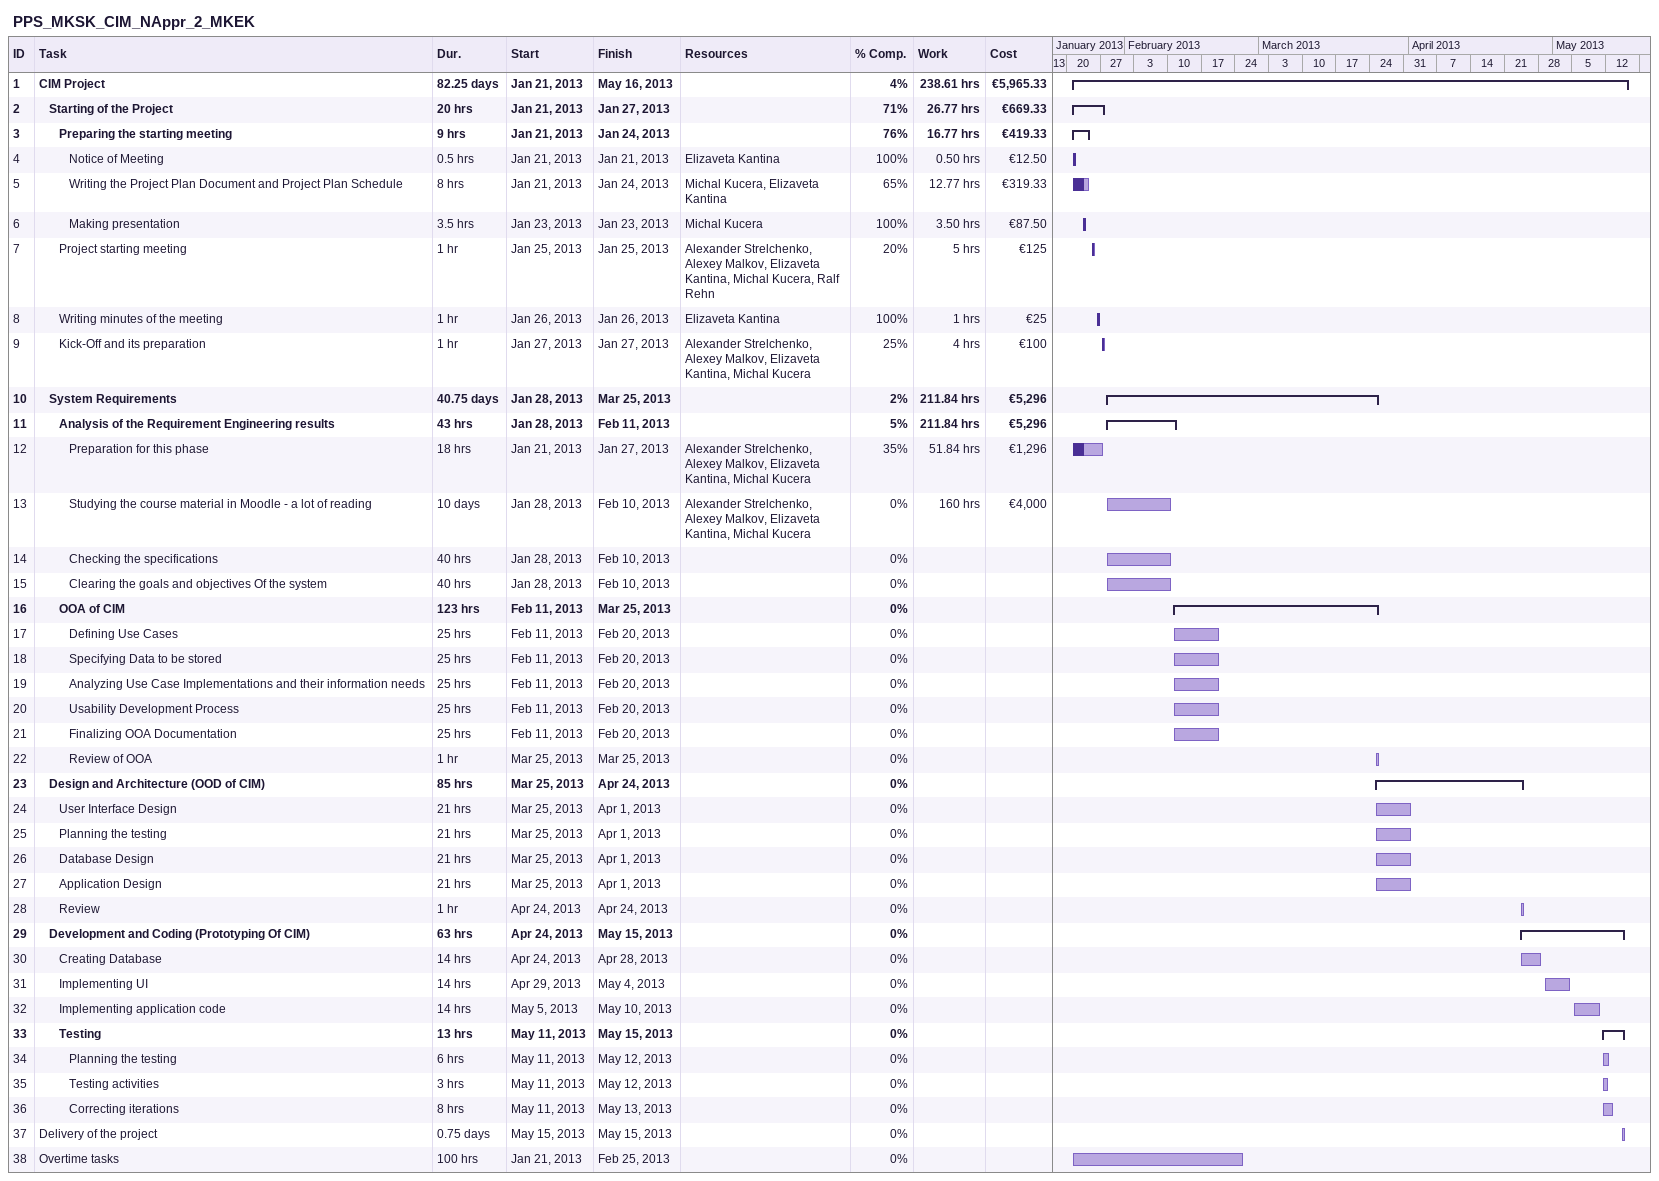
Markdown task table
PPS_MKSK_CIM_NAppr_2_MKEK

| ID | Level | Task | Duration | Start | Finish | Resources | % complete | Work (h) | Cost (€) |
|---|---|---|---|---|---|---|---|---|---|
| 1 | 1 | **CIM Project** | 82.25d | 2013-01-21 | 2013-05-16 |  | 4 | 238.61 | 5965.33 |
| 2 | 2 | **Starting of the Project** | 20h | 2013-01-21 | 2013-01-27 |  | 71 | 26.77 | 669.33 |
| 3 | 3 | **Preparing the starting meeting** | 9h | 2013-01-21 | 2013-01-24 |  | 76 | 16.77 | 419.33 |
| 4 | 4 | Notice of Meeting | 0.5h | 2013-01-21 | 2013-01-21 | Elizaveta Kantina | 100 | 0.50 | 12.50 |
| 5 | 4 | Writing the Project Plan Document and Project Plan Schedule | 8h | 2013-01-21 | 2013-01-24 | Michal Kucera, Elizaveta Kantina | 65 | 12.77 | 319.33 |
| 6 | 4 | Making presentation | 3.5h | 2013-01-23 | 2013-01-23 | Michal Kucera | 100 | 3.50 | 87.50 |
| 7 | 3 | Project starting meeting | 1h | 2013-01-25 | 2013-01-25 | Alexander Strelchenko, Alexey Malkov, Elizaveta Kantina, Michal Kucera, Ralf Rehn | 20 | 5 | 125 |
| 8 | 3 | Writing minutes of the meeting | 1h | 2013-01-26 | 2013-01-26 | Elizaveta Kantina | 100 | 1 | 25 |
| 9 | 3 | Kick-Off and its preparation | 1h | 2013-01-27 | 2013-01-27 | Alexander Strelchenko, Alexey Malkov, Elizaveta Kantina, Michal Kucera | 25 | 4 | 100 |
| 10 | 2 | **System Requirements** | 40.75d | 2013-01-28 | 2013-03-25 |  | 2 | 211.84 | 5296 |
| 11 | 3 | **Analysis of the Requirement Engineering results** | 43h | 2013-01-28 | 2013-02-11 |  | 5 | 211.84 | 5296 |
| 12 | 4 | Preparation for this phase | 18h | 2013-01-21 | 2013-01-27 | Alexander Strelchenko, Alexey Malkov, Elizaveta Kantina, Michal Kucera | 35 | 51.84 | 1296 |
| 13 | 4 | Studying the course material in Moodle - a lot of reading | 10d | 2013-01-28 | 2013-02-10 | Alexander Strelchenko, Alexey Malkov, Elizaveta Kantina, Michal Kucera | 0 | 160 | 4000 |
| 14 | 4 | Checking the specifications | 40h | 2013-01-28 | 2013-02-10 |  | 0 |  |  |
| 15 | 4 | Clearing the goals and objectives Of the system | 40h | 2013-01-28 | 2013-02-10 |  | 0 |  |  |
| 16 | 3 | **OOA of CIM** | 123h | 2013-02-11 | 2013-03-25 |  | 0 |  |  |
| 17 | 4 | Defining Use Cases | 25h | 2013-02-11 | 2013-02-20 |  | 0 |  |  |
| 18 | 4 | Specifying Data to be stored | 25h | 2013-02-11 | 2013-02-20 |  | 0 |  |  |
| 19 | 4 | Analyzing Use Case Implementations and their information needs | 25h | 2013-02-11 | 2013-02-20 |  | 0 |  |  |
| 20 | 4 | Usability Development Process | 25h | 2013-02-11 | 2013-02-20 |  | 0 |  |  |
| 21 | 4 | Finalizing OOA Documentation | 25h | 2013-02-11 | 2013-02-20 |  | 0 |  |  |
| 22 | 4 | Review of OOA | 1h | 2013-03-25 | 2013-03-25 |  | 0 |  |  |
| 23 | 2 | **Design and Architecture (OOD of CIM)** | 85h | 2013-03-25 | 2013-04-24 |  | 0 |  |  |
| 24 | 3 | User Interface Design | 21h | 2013-03-25 | 2013-04-01 |  | 0 |  |  |
| 25 | 3 | Planning the testing | 21h | 2013-03-25 | 2013-04-01 |  | 0 |  |  |
| 26 | 3 | Database Design | 21h | 2013-03-25 | 2013-04-01 |  | 0 |  |  |
| 27 | 3 | Application Design | 21h | 2013-03-25 | 2013-04-01 |  | 0 |  |  |
| 28 | 3 | Review | 1h | 2013-04-24 | 2013-04-24 |  | 0 |  |  |
| 29 | 2 | **Development and Coding (Prototyping Of CIM)** | 63h | 2013-04-24 | 2013-05-15 |  | 0 |  |  |
| 30 | 3 | Creating Database | 14h | 2013-04-24 | 2013-04-28 |  | 0 |  |  |
| 31 | 3 | Implementing UI | 14h | 2013-04-29 | 2013-05-04 |  | 0 |  |  |
| 32 | 3 | Implementing application code | 14h | 2013-05-05 | 2013-05-10 |  | 0 |  |  |
| 33 | 3 | **Testing** | 13h | 2013-05-11 | 2013-05-15 |  | 0 |  |  |
| 34 | 4 | Planning the testing | 6h | 2013-05-11 | 2013-05-12 |  | 0 |  |  |
| 35 | 4 | Testing activities | 3h | 2013-05-11 | 2013-05-12 |  | 0 |  |  |
| 36 | 4 | Correcting iterations | 8h | 2013-05-11 | 2013-05-13 |  | 0 |  |  |
| 37 | 1 | Delivery of the project | 0.75d | 2013-05-15 | 2013-05-15 |  | 0 |  |  |
| 38 | 1 | Overtime tasks | 100h | 2013-01-21 | 2013-02-25 |  | 0 |  |  |
